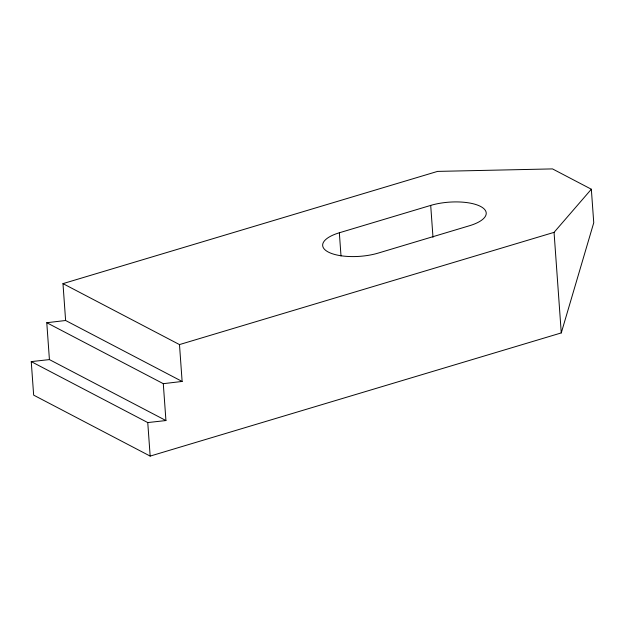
<?xml version="1.0" encoding="UTF-8"?>
<svg xmlns="http://www.w3.org/2000/svg" width="625" height="625" viewBox="0 0 625 625"><rect width="100%" height="100%" fill="white"/><g stroke="black" fill="none" stroke-linecap="round" stroke-linejoin="round"><path stroke-width="0.94" d="M49.422 359.594L46.781 322.719L163.289 383.672L165.938 420.547L49.422 359.594L31.25 361.609L33.656 395.133L150.164 456.094L561.266 332.922L593.75 222.75L591.344 189.227L552.508 168.906L437.547 171.398L62.977 283.625L65.617 320.5L182.125 381.453L179.484 344.586L62.977 283.625M179.484 344.586L554.055 232.359L591.344 189.227M339.344 232.773L430.703 205.406A36.195 13.445 -4.1 0 1 480.57 206.438A36.195 13.445 -4.1 0 1 469.539 225.719L378.188 253.094A36.195 13.445 -4.1 0 1 328.312 252.055A36.195 13.445 -4.1 0 1 339.344 232.773L341.008 255.984M46.781 322.719L65.617 320.5M163.289 383.672L182.125 381.453M31.25 361.609L147.758 422.57L165.938 420.547M554.055 232.359L561.266 332.922M430.703 205.406L432.992 237.312M147.758 422.57L150.164 456.094"/></g></svg>
